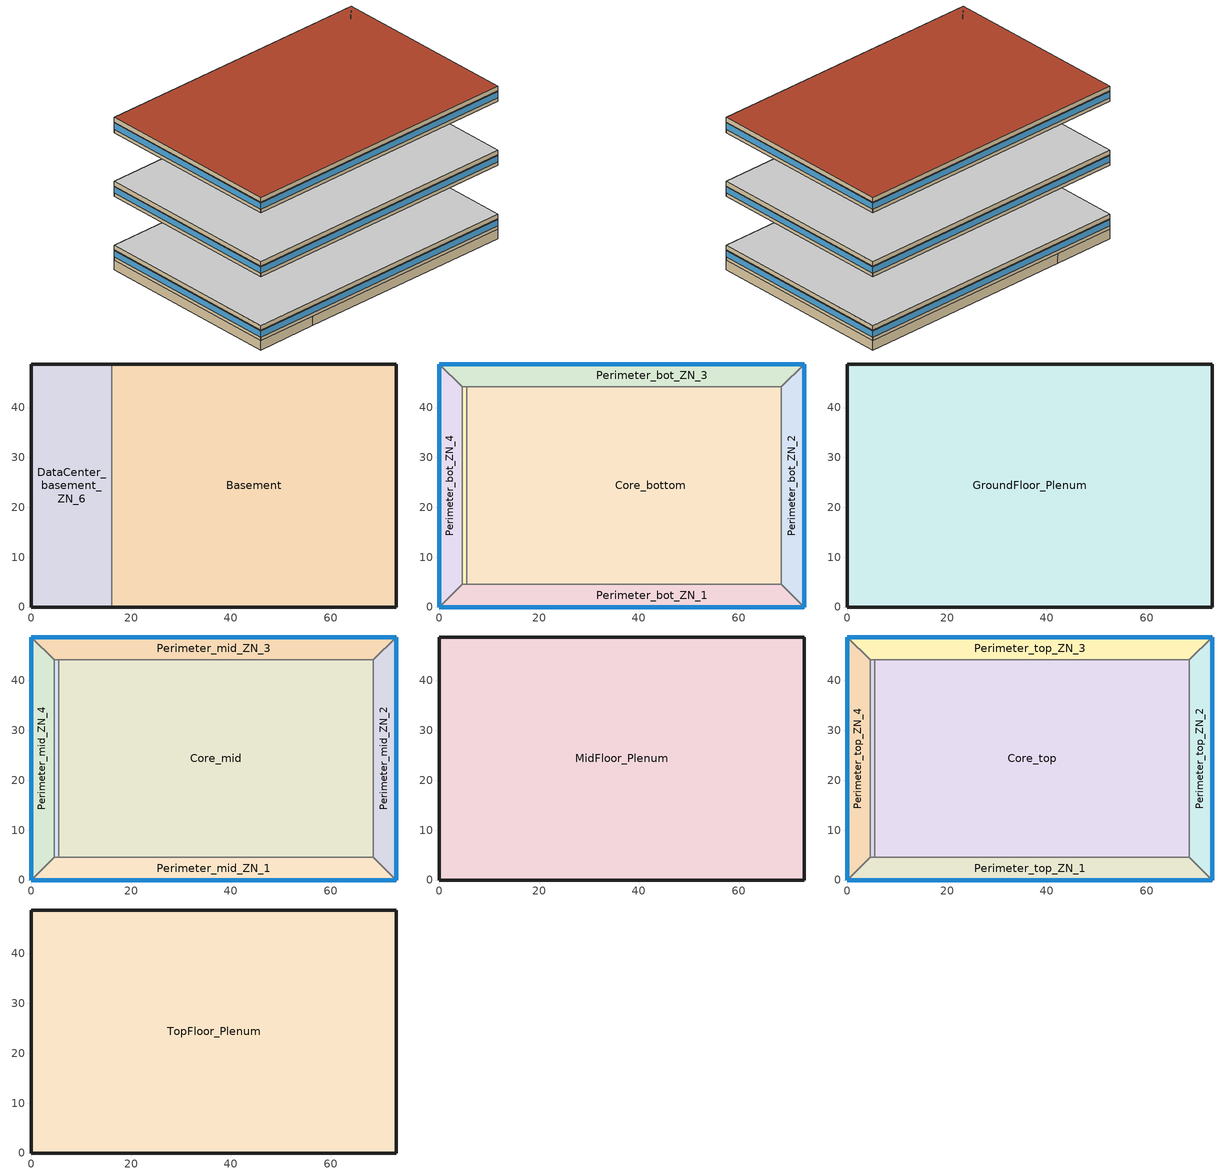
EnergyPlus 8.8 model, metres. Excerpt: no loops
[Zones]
Basement
 floor othersidecoefficients (ext_slab_8in_with_carpet): 73.11,48.74 73.11,0 16.08,0 16.08,48.74 z-2.44
 wall othersidecoefficients (basement_wall): 16.08,0 73.11,0 73.11,48.74 16.08,48.74 z-2.44:0
 wall to DataCenter_basement_ZN_6 (int_wall): 16.08,48.74 16.08,0 z-2.44:0
DataCenter_basement_ZN_6
 floor othersidecoefficients (ext_slab_8in_with_carpet): 16.08,48.74 16.08,0 0,0 0,48.74 z-2.44
 wall othersidecoefficients (basement_wall): 16.08,48.74 0,48.74 0,0 16.08,0 z-2.44:0
Core_bottom
 floor to DataCenter_basement_ZN_6 (int_slab_floor): 16.08,44.16 16.08,4.57 5.49,4.57 5.49,44.16 z0
 floor to Basement (int_slab_floor): 68.53,44.16 68.53,4.57 16.08,4.57 16.08,44.16 z0
 wall to Perimeter_bot_ZN_1 (int_wall): 5.49,4.57 68.53,4.57 z0:2.74
 wall to DataCenter_bot_ZN_6 (int_wall): 5.49,44.16 5.49,4.57 z0:2.74
 wall to Perimeter_bot_ZN_3 (int_wall): 68.53,44.16 5.49,44.16 z0:2.74
 wall to Perimeter_bot_ZN_2 (int_wall): 68.53,4.57 68.53,44.16 z0:2.74
 ceiling to GroundFloor_Plenum (DropCeiling): 5.49,44.16 5.49,4.57 68.53,4.57 68.53,44.16 z2.74
Perimeter_bot_ZN_3
 floor to Basement (int_slab_floor): 73.11,48.74 68.53,44.16 16.08,44.16 16.08,48.74 z0
 floor to DataCenter_basement_ZN_6 (int_slab_floor): 16.08,48.74 16.08,44.16 4.57,44.16 0,48.74 z0
 wall outside (nonres_ext_wall): 73.11,48.74 0,48.74 z0:2.74
 wall to Perimeter_bot_ZN_4 (int_wall): 0,48.74 4.57,44.16 z0:2.74
 wall to Perimeter_bot_ZN_2 (int_wall): 68.53,44.16 73.11,48.74 z0:2.74
 wall to DataCenter_bot_ZN_6 (int_wall): 4.57,44.16 5.49,44.16 z0:2.74
 window (Window_U_0.60_SHGC_0.25): 73.11,48.74 0,48.74 z0.91:2.5
 ceiling to GroundFloor_Plenum (DropCeiling): 0,48.74 4.57,44.16 68.53,44.16 73.11,48.74 z2.74
Perimeter_bot_ZN_2
 floor to Basement (int_slab_floor): 73.11,48.74 73.11,0 68.53,4.57 68.53,44.16 z0
 wall outside (nonres_ext_wall): 73.11,0 73.11,48.74 z0:2.74
 wall to Perimeter_bot_ZN_1 (int_wall): 68.53,4.57 73.11,0 z0:2.74
 window (Window_U_0.60_SHGC_0.25): 73.11,0 73.11,48.74 z0.91:2.5
 ceiling to GroundFloor_Plenum (DropCeiling): 68.53,44.16 68.53,4.57 73.11,0 73.11,48.74 z2.74
Perimeter_bot_ZN_1
 floor to DataCenter_basement_ZN_6 (int_slab_floor): 16.08,4.57 16.08,0 0,0 4.57,4.57 z0
 floor to Basement (int_slab_floor): 68.53,4.57 73.11,0 16.08,0 16.08,4.57 z0
 wall outside (nonres_ext_wall): 0,0 73.11,0 z0:2.74
 wall to DataCenter_bot_ZN_6 (int_wall): 5.49,4.57 4.57,4.57 z0:2.74
 wall to Perimeter_bot_ZN_4 (int_wall): 4.57,4.57 0,0 z0:2.74
 window (Window_U_0.60_SHGC_0.25): 0,0 73.11,0 z0.91:2.5
 ceiling to GroundFloor_Plenum (DropCeiling): 4.57,4.57 0,0 73.11,0 68.53,4.57 z2.74
Perimeter_bot_ZN_4
 floor to DataCenter_basement_ZN_6 (int_slab_floor): 4.57,44.16 4.57,4.57 0,0 0,48.74 z0
 wall outside (nonres_ext_wall): 0,48.74 0,0 z0:2.74
 wall to DataCenter_bot_ZN_6 (int_wall): 4.57,4.57 4.57,44.16 z0:2.74
 window (Window_U_0.60_SHGC_0.25): 0,48.74 0,0 z0.91:2.5
 ceiling to GroundFloor_Plenum (DropCeiling): 0,48.74 0,0 4.57,4.57 4.57,44.16 z2.74
DataCenter_bot_ZN_6
 floor to DataCenter_basement_ZN_6 (int_slab_floor): 5.49,44.16 5.49,4.57 4.57,4.57 4.57,44.16 z0
 ceiling to GroundFloor_Plenum (DropCeiling): 4.57,44.16 4.57,4.57 5.49,4.57 5.49,44.16 z2.74
GroundFloor_Plenum
 wall outside (nonres_ext_wall): 73.11,48.74 0,48.74 0,0 73.11,0 73.11,48.74 z2.74:3.96
 ceiling adiabatic (int_slab_ceiling): 0,48.74 0,0 73.11,0 73.11,48.74 z3.96
Core_mid
 floor adiabatic (int_slab_floor): 68.53,44.16 68.53,4.57 5.49,4.57 5.49,44.16 z16.77
 wall to Perimeter_mid_ZN_1 (int_wall): 5.49,4.57 68.53,4.57 z16.77:19.51
 wall to DataCenter_mid_ZN_6 (int_wall): 5.49,44.16 5.49,4.57 z16.77:19.51
 wall to Perimeter_mid_ZN_3 (int_wall): 68.53,44.16 5.49,44.16 z16.77:19.51
 wall to Perimeter_mid_ZN_2 (int_wall): 68.53,4.57 68.53,44.16 z16.77:19.51
 ceiling to MidFloor_Plenum (DropCeiling): 5.49,44.16 5.49,4.57 68.53,4.57 68.53,44.16 z19.51
Perimeter_mid_ZN_3
 floor adiabatic (int_slab_floor): 73.11,48.74 68.53,44.16 4.57,44.16 0,48.74 z16.77
 wall outside (nonres_ext_wall): 73.11,48.74 0,48.74 z16.77:19.51
 wall to Perimeter_mid_ZN_4 (int_wall): 0,48.74 4.57,44.16 z16.77:19.51
 wall to Perimeter_mid_ZN_2 (int_wall): 68.53,44.16 73.11,48.74 z16.77:19.51
 wall to DataCenter_mid_ZN_6 (int_wall): 4.57,44.16 5.49,44.16 z16.77:19.51
 window (Window_U_0.60_SHGC_0.25): 73.11,48.74 0,48.74 z17.68:19.27
 ceiling to MidFloor_Plenum (DropCeiling): 0,48.74 4.57,44.16 68.53,44.16 73.11,48.74 z19.51
Perimeter_mid_ZN_2
 floor adiabatic (int_slab_floor): 73.11,48.74 73.11,0 68.53,4.57 68.53,44.16 z16.77
 wall outside (nonres_ext_wall): 73.11,0 73.11,48.74 z16.77:19.51
 wall to Perimeter_mid_ZN_1 (int_wall): 68.53,4.57 73.11,0 z16.77:19.51
 window (Window_U_0.60_SHGC_0.25): 73.11,0 73.11,48.74 z17.68:19.27
 ceiling to MidFloor_Plenum (DropCeiling): 68.53,44.16 68.53,4.57 73.11,0 73.11,48.74 z19.51
Perimeter_mid_ZN_1
 floor adiabatic (int_slab_floor): 68.53,4.57 73.11,0 0,0 4.57,4.57 z16.77
 wall outside (nonres_ext_wall): 0,0 73.11,0 z16.77:19.51
 wall to DataCenter_mid_ZN_6 (int_wall): 5.49,4.57 4.57,4.57 z16.77:19.51
 wall to Perimeter_mid_ZN_4 (int_wall): 4.57,4.57 0,0 z16.77:19.51
 window (Window_U_0.60_SHGC_0.25): 0,0 73.11,0 z17.68:19.27
 ceiling to MidFloor_Plenum (DropCeiling): 4.57,4.57 0,0 73.11,0 68.53,4.57 z19.51
Perimeter_mid_ZN_4
 floor adiabatic (int_slab_floor): 4.57,44.16 4.57,4.57 0,0 0,48.74 z16.77
 wall outside (nonres_ext_wall): 0,48.74 0,0 z16.77:19.51
 wall to DataCenter_mid_ZN_6 (int_wall): 4.57,4.57 4.57,44.16 z16.77:19.51
 window (Window_U_0.60_SHGC_0.25): 0,48.74 0,0 z17.68:19.27
 ceiling to MidFloor_Plenum (DropCeiling): 0,48.74 0,0 4.57,4.57 4.57,44.16 z19.51
DataCenter_mid_ZN_6
 floor adiabatic (int_slab_floor): 5.49,44.16 5.49,4.57 4.57,4.57 4.57,44.16 z16.77
 ceiling to MidFloor_Plenum (DropCeiling): 4.57,44.16 4.57,4.57 5.49,4.57 5.49,44.16 z19.51
MidFloor_Plenum
 wall outside (nonres_ext_wall): 73.11,48.74 0,48.74 0,0 73.11,0 73.11,48.74 z19.51:20.73
 ceiling adiabatic (int_slab_ceiling): 0,48.74 0,0 73.11,0 73.11,48.74 z20.73
Core_top
 floor adiabatic (int_slab_floor): 68.53,44.16 68.53,4.57 5.49,4.57 5.49,44.16 z33.54
 wall to Perimeter_bot_ZN_1 (int_wall): 5.49,4.57 68.53,4.57 z33.54:36.28
 wall to Perimeter_top_ZN_4 (int_wall): 5.49,44.16 5.49,4.57 z33.54:36.28
 wall to Perimeter_top_ZN_3 (int_wall): 68.53,44.16 5.49,44.16 z33.54:36.28
 wall to Perimeter_top_ZN_2 (int_wall): 68.53,4.57 68.53,44.16 z33.54:36.28
 ceiling to TopFloor_Plenum (DropCeiling): 5.49,44.16 5.49,4.57 68.53,4.57 68.53,44.16 z36.28
Perimeter_top_ZN_3
 floor adiabatic (int_slab_floor): 73.11,48.74 68.53,44.16 4.57,44.16 0,48.74 z33.54
 wall outside (nonres_ext_wall): 73.11,48.74 0,48.74 z33.54:36.28
 wall to Perimeter_top_ZN_4 (int_wall): 0,48.74 4.57,44.16 z33.54:36.28
 wall to Perimeter_top_ZN_2 (int_wall): 68.53,44.16 73.11,48.74 z33.54:36.28
 wall to DataCenter_top_ZN_6 (int_wall): 4.57,44.16 5.49,44.16 z33.54:36.28
 window (Window_U_0.60_SHGC_0.25): 73.11,48.74 0,48.74 z34.45:36.04
 ceiling to TopFloor_Plenum (DropCeiling): 0,48.74 4.57,44.16 68.53,44.16 73.11,48.74 z36.28
Perimeter_top_ZN_2
 floor adiabatic (int_slab_floor): 73.11,48.74 73.11,0 68.53,4.57 68.53,44.16 z33.54
 wall outside (nonres_ext_wall): 73.11,0 73.11,48.74 z33.54:36.28
 wall to Perimeter_top_ZN_1 (int_wall): 68.53,4.57 73.11,0 z33.54:36.28
 window (Window_U_0.60_SHGC_0.25): 73.11,0 73.11,48.74 z34.45:36.04
 ceiling to TopFloor_Plenum (DropCeiling): 68.53,44.16 68.53,4.57 73.11,0 73.11,48.74 z36.28
Perimeter_top_ZN_1
 floor adiabatic (int_slab_floor): 68.53,4.57 73.11,0 0,0 4.57,4.57 z33.54
 wall outside (nonres_ext_wall): 0,0 73.11,0 z33.54:36.28
 wall to DataCenter_top_ZN_6 (int_wall): 5.49,4.57 4.57,4.57 z33.54:36.28
 wall to Perimeter_top_ZN_4 (int_wall): 4.57,4.57 0,0 z33.54:36.28
 window (Window_U_0.60_SHGC_0.25): 0,0 73.11,0 z34.45:36.04
 ceiling to TopFloor_Plenum (DropCeiling): 4.57,4.57 0,0 73.11,0 68.53,4.57 z36.28
Perimeter_top_ZN_4
 floor adiabatic (int_slab_floor): 4.57,44.16 4.57,4.57 0,0 0,48.74 z33.54
 wall outside (nonres_ext_wall): 0,48.74 0,0 z33.54:36.28
 wall to DataCenter_top_ZN_6 (int_wall): 4.57,4.57 4.57,44.16 z33.54:36.28
 window (Window_U_0.60_SHGC_0.25): 0,48.74 0,0 z34.45:36.04
 ceiling to TopFloor_Plenum (DropCeiling): 0,48.74 0,0 4.57,4.57 4.57,44.16 z36.28
DataCenter_top_ZN_6
 floor adiabatic (int_slab_floor): 5.49,44.16 5.49,4.57 4.57,4.57 4.57,44.16 z33.54
 ceiling to TopFloor_Plenum (DropCeiling): 4.57,44.16 4.57,4.57 5.49,4.57 5.49,44.16 z36.28
TopFloor_Plenum
 wall outside (nonres_ext_wall): 0,0 73.11,0 73.11,48.74 0,48.74 0,0 z36.28:37.5
 roof outside (nonres_roof): 0,48.74 0,0 73.11,0 73.11,48.74 z37.5
[Building]
Large Office: North Axis {deg}=0; Terrain=City; Loads Convergence Tolerance Value=0.04; Temperature Convergence Tolerance Value {deltaC}=0.2; Solar Distribution=FullInteriorAndExterior; Maximum Number of Warmup Days=25; Minimum Number of Warmup Days=6
[Site:Location]
Miami Intl Ap_FL_USA Design_Conditions: Latitude {deg}=25.82; Longitude {deg}=-80.3; Time Zone {hr}=-5; Elevation {m}=11
[SizingPeriod:DesignDay] Day of Month=21; Dry-Bulb Temperature Range Modifier Type=DefaultMultipliers; Humidity Condition Type=Wetbulb; Barometric Pressure {Pa}=101193; Rain Indicator=No; Snow Indicator=No; Daylight Saving Time Indicator=No
Name | Month | Day Type | Maximum Dry-Bulb Temperature {C} | Daily Dry-Bulb Temperature Range {deltaC} | Wetbulb or DewPoint at Maximum Dry-Bulb {C} | Wind Speed {m/s} | Wind Direction {deg} | Solar Model Indicator | Sky Clearness | ASHRAE Clear Sky Optical Depth for Beam Irradiance (taub) | ASHRAE Clear Sky Optical Depth for Diffuse Irradiance (taud)
Miami Intl Ap Ann Htg 99.6% Condns DB | 1 | WinterDesignDay | 8.7 | 0 | 8.7 | 3.8 | 340 | ASHRAEClearSky | 0
Miami Intl Ap Ann Clg .4% Condns DB=>MWB | 7 | SummerDesignDay | 33.2 | 6.7 | 25.3 | 4.5 | 140 | ASHRAETau |  | 0.528 | 1.905
[Site:WaterMainsTemperature]
Calculation Method=Correlation; Annual Average Outdoor Air Temperature {C}=24.31; Maximum Difference In Monthly Average Outdoor Air Temperatures {deltaC}=7.97
[Material]
Name | Roughness | Thickness {m} | Conductivity {W/m-K} | Density {kg/m3} | Specific Heat {J/kg-K} | Thermal Absorptance | Solar Absorptance | Visible Absorptance
Std Wood 6inch | MediumSmooth | 0.15 | 0.12 | 540 | 1210 | 0.9 | 0.7 | 0.7
AC02 Acoustic Ceiling | MediumSmooth | 0.0127 | 0.057 | 288 | 1339 | 0.9 | 0.7 | 0.2
F08 Metal surface | Smooth | 0.0008 | 45.28 | 7824 | 500
F13 Built-up roofing | Rough | 0.0095 | 0.16 | 1120 | 1460 | 0.75 | 0.45
G01 13mm gypsum board | Smooth | 0.0127 | 0.16 | 800 | 1090 | 0.9 | 0.7 | 0.5
200mm Normalweight concrete wall; 200mm Normalweight concrete floor | MediumRough | 0.2032 | 2.31 | 2322 | 832
100mm Normalweight concrete floor | MediumRough | 0.1016 | 2.31 | 2322 | 832
M10 200mm concrete block basement wall | MediumRough | 0.2032 | 1.326 | 1842 | 912
[Material:NoMass] Thermal Absorptance=0.9; Solar Absorptance=0.7
Name | Roughness | Thermal Resistance {m2-K/W} | Visible Absorptance
CP02 CARPET PAD | VeryRough | 0.21648 | 0.8
Nonres_Roof_Insulation | MediumSmooth | 3.4722 | 0.7
Nonres_Exterior_Wall_Insulation | MediumSmooth | 0.0299387 | 0.7
[Construction]
InteriorFurnishings: Std Wood 6inch
DropCeiling: AC02 Acoustic Ceiling
int_wall: G01 13mm gypsum board, G01 13mm gypsum board
ext_slab_8in_with_carpet: 200mm Normalweight concrete floor, CP02 CARPET PAD
int_slab_floor: 100mm Normalweight concrete floor, CP02 CARPET PAD
int_slab_ceiling: CP02 CARPET PAD, 100mm Normalweight concrete floor
basement_wall: M10 200mm concrete block basement wall
nonres_roof: F13 Built-up roofing, Nonres_Roof_Insulation, F08 Metal surface
nonres_ext_wall: 200mm Normalweight concrete wall, Nonres_Exterior_Wall_Insulation, G01 13mm gypsum board
Window_U_0.60_SHGC_0.25: Glass_2175_LayerAvg, Gap_1_W_0_0025, Glass_2022F_LayerAvg
[WindowMaterial:Glazing] Optical Data Type=SpectralAverage; Infrared Transmittance at Normal Incidence=0; Back Side Infrared Hemispherical Emissivity=0.84; Conductivity {W/m-K}=1
Name | Thickness {m} | Solar Transmittance at Normal Incidence | Front Side Solar Reflectance at Normal Incidence | Back Side Solar Reflectance at Normal Incidence | Visible Transmittance at Normal Incidence | Front Side Visible Reflectance at Normal Incidence | Back Side Visible Reflectance at Normal Incidence | Front Side Infrared Hemispherical Emissivity
Glass_2175_LayerAvg | 0.0086 | 0.167758 | 0.217606 | 0.437978 | 0.416044 | 0.078729 | 0.10654 | 0.84
Glass_2022F_LayerAvg | 0.0039 | 0.355897 | 0.394095 | 0.265645 | 0.677694 | 0.042734 | 0.05547 | 0.046
[WindowMaterial:Gas]
Gap_1_W_0_0025: Gas Type=Air; Thickness {m}=0.0025
[SurfaceProperty:OtherSideCoefficients] Combined Convective/Radiative Film Coefficient {W/m2-K}=0; Constant Temperature {C}=1; Constant Temperature Coefficient=1; External Dry-Bulb Temperature Coefficient=0; Ground Temperature Coefficient=0; Wind Speed Coefficient=0; Zone Air Temperature Coefficient=0; Sinusoidal Variation of Constant Temperature Coefficient=No; Period of Sinusoidal Variation {hr}=24
Name | Constant Temperature Schedule
surfPropOthSdCoefBasementAvgWall | scheduleOSCBasementWallSurfaceTemp
surfPropOthSdCoefBasementAvgFloor | scheduleOSCBasementFloorTemp
surfPropOthSdCoefBasementUpperWall | scheduleOSCBasementUpperWallTemp
surfPropOthSdCoefBasementLowerWall | scheduleOSCBasementLowerWallTemp
[Zone]
Name | Type | Multiplier | Ceiling Height {m} | Volume {m3} | Floor Area {m2} | Part of Total Floor Area
Basement; Core_bottom; Core_top; Perimeter_bot_ZN_3; Perimeter_bot_ZN_2; Perimeter_bot_ZN_1; Perimeter_bot_ZN_4; Perimeter_top_ZN_3; Perimeter_top_ZN_2; Perimeter_top_ZN_1; Perimeter_top_ZN_4 | 1 | 1 | autocalculate | autocalculate | autocalculate | YES
Core_mid; Perimeter_mid_ZN_3; Perimeter_mid_ZN_2; Perimeter_mid_ZN_1; Perimeter_mid_ZN_4 | 1 | 10 | autocalculate | autocalculate | autocalculate | YES
GroundFloor_Plenum; TopFloor_Plenum |  | 1 | autocalculate | autocalculate | autocalculate | No
MidFloor_Plenum |  | 10 | autocalculate | autocalculate | autocalculate | No
DataCenter_bot_ZN_6; DataCenter_top_ZN_6; DataCenter_basement_ZN_6 |  | 1
DataCenter_mid_ZN_6 |  | 10
[InternalMass] Construction=InteriorFurnishings
Name | Zone | Surface Area {m2}
Basement_InternalMass_1 | Basement | 7126.21
Core_bottom_InternalMass_1 | Core_bottom | 5064.65
Core_mid_InternalMass_1 | Core_mid | 5064.65
Core_top_InternalMass_1 | Core_top | 5064.65
Perimeter_bot_ZN_3_InternalMass_1 | Perimeter_bot_ZN_3 | 626.8258
Perimeter_bot_ZN_2_InternalMass_1 | Perimeter_bot_ZN_2 | 403.9504
Perimeter_bot_ZN_1_InternalMass_1 | Perimeter_bot_ZN_1 | 626.8354
Perimeter_bot_ZN_4_InternalMass_1 | Perimeter_bot_ZN_4 | 403.9478
Perimeter_mid_ZN_3_InternalMass_1 | Perimeter_mid_ZN_3 | 626.8258
Perimeter_mid_ZN_2_InternalMass_1 | Perimeter_mid_ZN_2 | 403.9504
Perimeter_mid_ZN_1_InternalMass_1 | Perimeter_mid_ZN_1 | 626.8354
Perimeter_mid_ZN_4_InternalMass_1 | Perimeter_mid_ZN_4 | 403.9478
Perimeter_top_ZN_3_InternalMass_1 | Perimeter_top_ZN_3 | 626.8258
Perimeter_top_ZN_2_InternalMass_1 | Perimeter_top_ZN_2 | 403.9504
Perimeter_top_ZN_1_InternalMass_1 | Perimeter_top_ZN_1 | 626.8354
Perimeter_top_ZN_4_InternalMass_1 | Perimeter_top_ZN_4 | 403.9478
[People] Number of People Schedule=BLDG_OCC_SCH; Number of People Calculation Method=Area/Person; Zone Floor Area per Person {m2/person}=18.5788; Fraction Radiant=0.3; Sensible Heat Fraction=AUTOCALCULATE; Activity Level Schedule=ACTIVITY_SCH; Enable ASHRAE 55 Comfort Warnings=No; Mean Radiant Temperature Calculation Type=ZoneAveraged; Work Efficiency Schedule=WORK_EFF_SCH; Clothing Insulation Calculation Method=ClothingInsulationSchedule; Clothing Insulation Schedule=CLOTHING_SCH; Air Velocity Schedule=AIR_VELO_SCH; Thermal Comfort Model 1 Type=FANGER
Name | Zone or ZoneList
Basement | Basement
Core_bottom | Core_bottom
Core_mid | Core_mid
Core_top | Core_top
Perimeter_bot_ZN_3 | Perimeter_bot_ZN_3
Perimeter_bot_ZN_2 | Perimeter_bot_ZN_2
Perimeter_bot_ZN_1 | Perimeter_bot_ZN_1
Perimeter_bot_ZN_4 | Perimeter_bot_ZN_4
Perimeter_mid_ZN_3 | Perimeter_mid_ZN_3
Perimeter_mid_ZN_2 | Perimeter_mid_ZN_2
Perimeter_mid_ZN_1 | Perimeter_mid_ZN_1
Perimeter_mid_ZN_4 | Perimeter_mid_ZN_4
Perimeter_top_ZN_3 | Perimeter_top_ZN_3
Perimeter_top_ZN_2 | Perimeter_top_ZN_2
Perimeter_top_ZN_1 | Perimeter_top_ZN_1
Perimeter_top_ZN_4 | Perimeter_top_ZN_4
[Lights] Schedule=BLDG_LIGHT_SCH; Design Level Calculation Method=Watts/Area; Watts per Zone Floor Area {W/m2}=8.82641; Return Air Fraction=0; Fraction Radiant=0.7; Fraction Visible=0.2; Fraction Replaceable=1; Return Air Fraction Calculated from Plenum Temperature=No
Name | Zone or ZoneList
Basement_Lights | Basement
Core_bottom_Lights | Core_bottom
Core_mid_Lights | Core_mid
Core_top_Lights | Core_top
Perimeter_bot_ZN_3_Lights | Perimeter_bot_ZN_3
Perimeter_bot_ZN_2_Lights | Perimeter_bot_ZN_2
Perimeter_bot_ZN_1_Lights | Perimeter_bot_ZN_1
Perimeter_bot_ZN_4_Lights | Perimeter_bot_ZN_4
Perimeter_mid_ZN_3_Lights | Perimeter_mid_ZN_3
Perimeter_mid_ZN_2_Lights | Perimeter_mid_ZN_2
Perimeter_mid_ZN_1_Lights | Perimeter_mid_ZN_1
Perimeter_mid_ZN_4_Lights | Perimeter_mid_ZN_4
Perimeter_top_ZN_3_Lights | Perimeter_top_ZN_3
Perimeter_top_ZN_2_Lights | Perimeter_top_ZN_2
Perimeter_top_ZN_1_Lights | Perimeter_top_ZN_1
Perimeter_top_ZN_4_Lights | Perimeter_top_ZN_4
DataCenter_Basement_Lights | DataCenter_basement_ZN_6
DataCenter_bot_Lights | DataCenter_bot_ZN_6
DataCenter_mid_Lights | DataCenter_mid_ZN_6
DataCenter_top_Lights | DataCenter_top_ZN_6
[ElectricEquipment] Fraction Latent=0; Fraction Radiant=0.5; Fraction Lost=0
Name | Zone or ZoneList | Schedule | Design Level Calculation Method | Design Level {W} | Watts per Zone Floor Area {W/m2}
Basement_MiscPlug_Equip | Basement | Always_on | EquipmentLevel | 13457.5
Core_bottom_MiscPlug_Equip | Core_bottom | BLDG_EQUIP_SCH | EquipmentLevel | 20142.9
Core_mid_MiscPlug_Equip | Core_mid | BLDG_EQUIP_SCH | EquipmentLevel | 20142.8
Core_top_MiscPlug_Equip | Core_top | BLDG_EQUIP_SCH | EquipmentLevel | 20142.8
Perimeter_bot_ZN_3_MiscPlug_Equip | Perimeter_bot_ZN_3 | BLDG_EQUIP_SCH | EquipmentLevel | 2529.24
Perimeter_bot_ZN_2_MiscPlug_Equip | Perimeter_bot_ZN_2 | BLDG_EQUIP_SCH | EquipmentLevel | 1629.94
Perimeter_bot_ZN_1_MiscPlug_Equip | Perimeter_bot_ZN_1 | BLDG_EQUIP_SCH | EquipmentLevel | 2529.28
Perimeter_bot_ZN_4_MiscPlug_Equip | Perimeter_bot_ZN_4 | BLDG_EQUIP_SCH | EquipmentLevel | 1629.93
Perimeter_mid_ZN_3_MiscPlug_Equip | Perimeter_mid_ZN_3 | BLDG_EQUIP_SCH | EquipmentLevel | 2529.24
Perimeter_mid_ZN_2_MiscPlug_Equip | Perimeter_mid_ZN_2 | BLDG_EQUIP_SCH | EquipmentLevel | 1629.94
Perimeter_mid_ZN_1_MiscPlug_Equip | Perimeter_mid_ZN_1 | BLDG_EQUIP_SCH | EquipmentLevel | 2529.28
Perimeter_mid_ZN_4_MiscPlug_Equip | Perimeter_mid_ZN_4 | BLDG_EQUIP_SCH | EquipmentLevel | 1629.93
Perimeter_top_ZN_3_MiscPlug_Equip | Perimeter_top_ZN_3 | BLDG_EQUIP_SCH | EquipmentLevel | 2529.24
Perimeter_top_ZN_2_MiscPlug_Equip | Perimeter_top_ZN_2 | BLDG_EQUIP_SCH | EquipmentLevel | 1629.94
Perimeter_top_ZN_1_MiscPlug_Equip | Perimeter_top_ZN_1 | BLDG_EQUIP_SCH | EquipmentLevel | 2529.28
Perimeter_top_ZN_4_MiscPlug_Equip | Perimeter_top_ZN_4 | BLDG_EQUIP_SCH | EquipmentLevel | 1629.93
DataCenter_Basement_MiscPlug_Equip | DataCenter_basement_ZN_6 | ALWAYS_ON | Watts/Area | 0 | 484.423
DataCenter_bot_MiscPlug_Equip | DataCenter_bot_ZN_6 | ALWAYS_ON | Watts/Area | 0 | 215.299
DataCenter_mid_MiscPlug_Equip | DataCenter_mid_ZN_6 | ALWAYS_ON | Watts/Area | 0 | 215.299
DataCenter_top_MiscPlug_Equip | DataCenter_top_ZN_6 | ALWAYS_ON | Watts/Area | 0 | 215.299
[Exterior:FuelEquipment] Fuel Use Type=Electricity
Name | Schedule | Design Level {W}
Elevators | BLDG_ELEVATORS | 244444
Elevators_Lights_Fan | ELEV_LIGHT_FAN_SCH_ADD_DF | 752
[Exterior:Lights] Control Option=AstronomicalClock
Name | Schedule | Design Level {W}
Exterior_Lights_a | Exterior_lighting_schedule_a | 12979.2
Exterior_Lights_b | Exterior_lighting_schedule_b | 43305.1
[Daylighting:Controls] Daylighting Method=SplitFlux; Lighting Control Type=Stepped; Minimum Input Power Fraction for Continuous or ContinuousOff Dimming Control=0.3; Minimum Light Output Fraction for Continuous or ContinuousOff Dimming Control=0.2; Number of Stepped Control Steps=3; Probability Lighting will be Reset When Needed in Manual Stepped Control=1; Maximum Allowable Discomfort Glare Index=22; Fraction of Zone Controlled by Reference Point 1=0.3857; Illuminance Setpoint at Reference Point 1 {lux}=375; Fraction of Zone Controlled by Reference Point 2=0.1385; Illuminance Setpoint at Reference Point 2 {lux}=375
Name | Zone | Glare Calculation Daylighting Reference Point | Glare Calculation Azimuth Angle of View Direction Clockwise from Zone y-Axis {deg} | Daylighting Reference Point 1 | Daylighting Reference Point 2
Perimeter_bot_ZN_1_DaylCtrl | Perimeter_bot_ZN_1 | Perimeter_bot_ZN_1_DaylRefPt1 | 180 | Perimeter_bot_ZN_1_DaylRefPt1 | Perimeter_bot_ZN_1_DaylRefPt2
Perimeter_bot_ZN_2_DaylCtrl | Perimeter_bot_ZN_2 | Perimeter_bot_ZN_2_DaylRefPt1 | 90 | Perimeter_bot_ZN_2_DaylRefPt1 | Perimeter_bot_ZN_2_DaylRefPt2
Perimeter_bot_ZN_3_DaylCtrl | Perimeter_bot_ZN_3 | Perimeter_bot_ZN_3_DaylRefPt1 | 0 | Perimeter_bot_ZN_3_DaylRefPt1 | Perimeter_bot_ZN_3_DaylRefPt2
Perimeter_bot_ZN_4_DaylCtrl | Perimeter_bot_ZN_4 | Perimeter_bot_ZN_4_DaylRefPt1 | 270 | Perimeter_bot_ZN_4_DaylRefPt1 | Perimeter_bot_ZN_4_DaylRefPt2
Perimeter_mid_ZN_1_DaylCtrl | Perimeter_mid_ZN_1 | Perimeter_mid_ZN_1_DaylRefPt1 | 180 | Perimeter_mid_ZN_1_DaylRefPt1 | Perimeter_mid_ZN_1_DaylRefPt2
Perimeter_mid_ZN_2_DaylCtrl | Perimeter_mid_ZN_2 | Perimeter_mid_ZN_2_DaylRefPt1 | 90 | Perimeter_mid_ZN_2_DaylRefPt1 | Perimeter_mid_ZN_2_DaylRefPt2
Perimeter_mid_ZN_3_DaylCtrl | Perimeter_mid_ZN_3 | Perimeter_mid_ZN_3_DaylRefPt1 | 0 | Perimeter_mid_ZN_3_DaylRefPt1 | Perimeter_mid_ZN_3_DaylRefPt2
Perimeter_mid_ZN_4_DaylCtrl | Perimeter_mid_ZN_4 | Perimeter_mid_ZN_4_DaylRefPt1 | 270 | Perimeter_mid_ZN_4_DaylRefPt1 | Perimeter_mid_ZN_4_DaylRefPt2
Perimeter_top_ZN_1_DaylCtrl | Perimeter_top_ZN_1 | Perimeter_top_ZN_1_DaylRefPt1 | 180 | Perimeter_top_ZN_1_DaylRefPt1 | Perimeter_top_ZN_1_DaylRefPt2
Perimeter_top_ZN_2_DaylCtrl | Perimeter_top_ZN_2 | Perimeter_top_ZN_2_DaylRefPt1 | 90 | Perimeter_top_ZN_2_DaylRefPt1 | Perimeter_top_ZN_2_DaylRefPt2
Perimeter_top_ZN_3_DaylCtrl | Perimeter_top_ZN_3 | Perimeter_top_ZN_3_DaylRefPt1 | 0 | Perimeter_top_ZN_3_DaylRefPt1 | Perimeter_top_ZN_3_DaylRefPt2
Perimeter_top_ZN_4_DaylCtrl | Perimeter_top_ZN_4 | Perimeter_top_ZN_4_DaylRefPt1 | 270 | Perimeter_top_ZN_4_DaylRefPt1 | Perimeter_top_ZN_4_DaylRefPt2
[ZoneInfiltration:DesignFlowRate] Schedule=INFIL_SCH_PNNL; Design Flow Rate Calculation Method=Flow/ExteriorArea; Constant Term Coefficient=0; Temperature Term Coefficient=0; Velocity Term Coefficient=0.224; Velocity Squared Term Coefficient=0
Name | Zone or ZoneList | Flow per Exterior Surface Area {m3/s-m2}
Perimeter_bot_ZN_3_Infiltration | Perimeter_bot_ZN_3 | 0.00056896
Perimeter_bot_ZN_2_Infiltration | Perimeter_bot_ZN_2 | 0.00056896
Perimeter_bot_ZN_1_Infiltration | Perimeter_bot_ZN_1 | 0.00056896
Perimeter_bot_ZN_4_Infiltration | Perimeter_bot_ZN_4 | 0.00056896
Perimeter_mid_ZN_3_Infiltration | Perimeter_mid_ZN_3 | 0.00056896
Perimeter_mid_ZN_2_Infiltration | Perimeter_mid_ZN_2 | 0.00056896
Perimeter_mid_ZN_1_Infiltration | Perimeter_mid_ZN_1 | 0.00056896
Perimeter_mid_ZN_4_Infiltration | Perimeter_mid_ZN_4 | 0.00056896
Perimeter_top_ZN_3_Infiltration | Perimeter_top_ZN_3 | 0.00056896
Perimeter_top_ZN_2_Infiltration | Perimeter_top_ZN_2 | 0.00056896
Perimeter_top_ZN_1_Infiltration | Perimeter_top_ZN_1 | 0.00056896
Perimeter_top_ZN_4_Infiltration | Perimeter_top_ZN_4 | 0.00056896
GroundFloor_Plenum_Infiltration | GroundFloor_Plenum | 0.00056896
MidFloor_Plenum_Infiltration | MidFloor_Plenum | 0.00056896
TopFloor_Plenum_Infiltration | TopFloor_Plenum | 4.37644e-05
[AvailabilityManager:Scheduled] Schedule=Always_On
AirLoop DataCenter Basement Availability; AirLoop DataCenter bot Availability; AirLoop DataCenter mid Availability; AirLoop DataCenter top Availability
[AvailabilityManager:NightCycle] Applicability Schedule=Always_On; Fan Schedule=HVACOperationSchd; Control Type=CycleOnAny; Thermostat Tolerance {deltaC}=1; Cycling Run Time Control Type=FixedRunTime; Cycling Run Time {s}=1800
CAV_bas Availability Manager; VAV_bot WITH REHEAT Availability Manager; VAV_mid WITH REHEAT Availability Manager; VAV_top WITH REHEAT Availability Manager
[SetpointManager:Scheduled] Control Variable=Temperature; Schedule=Cool-Supply-Air-Temp-Sch
Name | Setpoint Node or NodeList
VAV_bot WITH REHEAT_CoolC SAT setpoint | VAV_bot WITH REHEAT Supply Equipment Outlet Node
VAV_mid WITH REHEAT_CoolC SAT setpoint | VAV_mid WITH REHEAT Supply Equipment Outlet Node
VAV_top WITH REHEAT_CoolC SAT setpoint | VAV_top WITH REHEAT Supply Equipment Outlet Node
[AirLoopHVAC:ReturnPlenum]
Name | Zone
GroundFloor_Return_Plenum | GroundFloor_Plenum
MidFloor_Return_Plenum | MidFloor_Plenum
TopFloor_Return_Plenum | TopFloor_Plenum
[EnergyManagementSystem:Sensor]
Name | Output:Variable or Output:Meter | Output:Variable or Output:Meter Index Key
T_OA | Site Outdoor Air Drybulb Temperature
Facility_Int_LTG | InteriorLights:Electricity
SensedCurveInput | Performance Curve Input Variable 1 Value | Tower_Fan_Curve
SensedCurveValue | Performance Curve Output Value | Tower_Fan_Curve
OAT | Site Outdoor Air Drybulb Temperature | Environment
[EnergyManagementSystem:Actuator]
Name | Actuated Component Unique | Actuated Component Type | Actuated Component Control Type
DataCenter_ExtraWaterHeatC_SP | AirLoop DataCenter Basement Supply Air Outlet | System Node Setpoint | Temperature Setpoint
DataCenter_ExtraElecHeatC_Status | DataCenter_ExtraElecHeatC_Sch | Schedule:Compact | Schedule Value
DataCenter_ExtraWaterHeatC_Status | DataCenter_ExtraWaterHeatC_Sch | Schedule:Compact | Schedule Value
TowerCurveOutput | Tower_Fan_Curve | Curve | Curve Result
BoilerCurve | HEATSYS1 BOILER EFFICIENCY CURVE | Curve | Curve Result
CLGSETP_SCH_Actuator | CLGSETP_SCH_Yes_Optimum | Schedule:Compact | Schedule Value
HTGSETP_SCH_Actuator | HTGSETP_SCH_Yes_Optimum | Schedule:Compact | Schedule Value
[EnergyManagementSystem:ProgramCallingManager]
DataCenter_Main_Manager: InsideHVACSystemIterationLoop; DataCenter_Main
Transformer_Load_Prog_Manager: AfterPredictorAfterHVACManagers; Transformer_Load_Prog
ChangeTowerFlow_Manager: InsideHVACSystemIterationLoop; ChangTowerFlow
BoilerParManager: BeginNewEnvironment; SetBoilerPar
BoilerCurveManager: InsideHVACSystemIterationLoop; SetBoilerCurve
OA_BASED_OPTIMUM_START_EMS_Program Manager: AfterPredictorAfterHVACManagers; OA_BASED_OPTIMUM_START_EMS_Program
PlantPump_EMS_Program Manager: InsideHVACSystemIterationLoop; PlantPump_EMS_Program
[EnergyManagementSystem:Program]
DataCenter_Main: IF DataCenter_Humidifier_Status > 0; SET DataCenter_ExtraElecHeatC_Status = 1; SET DataCenter_ExtraElecHeatC_SP = DataCenter_AfterHumidifier_Temp + 0.36; ELSE; SET DataCenter_ExtraElecHeatC_Status = 0; SET DataCenter_ExtraElecHeatC_SP = NULL; ENDIF; IF T_OA < 10 && DataCenter_HeatC_Status >0; SET HeatGain = 0 * (DataCenter_FanDesignMass/1.2) *2118; SET FlowRate = (DataCenter_FanMassFlow/1.2)*2118; SET DataCenter_PreheatDeltaT = HeatGain/(1.08*FlowRate); SET DataCenter_ExtraWaterHeatC_Status = 1; SET DataCenter_ExtraWaterHeatC_SP = DataCenter_AfterElecHeatC_Temp + DataCenter_PreheatDeltaT; ELSE; SET DataCenter_ExtraWaterHeatC_Status = 0; SET DataCenter_ExtraWaterHeatC_SP = NULL; ENDIF
Transformer_Load_Prog: SET Wired_LTG = Facility_Int_LTG*0.0281
ChangTowerFlow: IF Chiller1_Status > 0 && Chiller2_Status == 0 && SensedCurveInput > 0.2; IF (0.5 * SensedCurveInput) > 0.2; SET AirInput = 0.5 * SensedCurveInput; ELSE; SET AirInput = 0.2; ENDIF; SET TowerCurveOutput =  2* (AirInput^3); ELSE; SET TowerCurveOutput = SensedCurveValue; ENDIF
SetBoilerPar: SET CapRated =  860703.215; SET EtRated =  0.8125; SET CapRated = (CapRated *3.412)/1000; SET SkinLossRate = 0.02; SET BoilerType = 1; IF BoilerType  == 1; IF CapRated >10000; SET PLRx = 0.2; ELSEIF CapRated >5000; SET PLRx = 0.25; ELSEIF CapRated >1000; SET PLRx = 0.33; ELSE; SET BoilerType = 2; SET PLRx = 0.2; ENDIF; ELSE; SET PLRx = 0.2; ENDIF; IF BoilerType == 1; SET CurveX = 0.975 + 0.305 * PLRx - 0.527 * (PLRx^2) + 0.249 * (PLRx^3); ELSE; SET CurveX = 0.907 + 0.320 * PLRx - 0.420 * (PLRx^2) + 0.193 * (PLRx^3); ENDIF; SET LoadX = CapRated * PLRx; SET Etx = CurveX * EtRated; SET InputEx = LoadX/Etx; SET SkinEx = CapRated * SkinLossRate; SET Ecx = (LoadX + SkinEx)/InputEx
SetBoilerCurve: IF BoilerPLR >= PLRx; IF BoilerType == 1; SET BoilerCurve = 0.975 + 0.305*BoilerPLR - 0.527*(BoilerPLR^2) + 0.249*(BoilerPLR^3); ELSE; SET BoilerCurve = 0.907 + 0.320*BoilerPLR - 0.420*(BoilerPLR^2) + 0.193*(BoilerPLR^3); ENDIF; ELSE; IF BoilerPLR == 0; SET BoilerCurve = NULL; ELSE; IF BoilerPLR <0.05; SET BoilerCurve = (0.05/(0.05 + SkinLossRate)) * (Ecx/EtRated); ELSE; SET BoilerCurve = (BoilerPLR/(BoilerPLR + SkinLossRate)) * (Ecx/EtRated); ENDIF; ENDIF; ENDIF
OA_BASED_OPTIMUM_START_EMS_Program: IF DaylightSavings==0 && DayOfWeek>1 && Hour==4 && OAT<23.9 && OAT>1.7; SET CLGSETP_SCH_Actuator = 26.7; SET HTGSETP_SCH_Actuator = 15.6; ELSEIF DaylightSavings==1 && DayOfWeek>1 && Hour==3 && OAT<23.9 && OAT>1.7; SET CLGSETP_SCH_Actuator = 26.7; SET HTGSETP_SCH_Actuator = 15.6; ELSE; SET CLGSETP_SCH_Actuator = NULL; SET HTGSETP_SCH_Actuator = NULL; ENDIF
PlantPump_EMS_Program: IF ChillerPlantDemandLoad < 1481477.105; SET Chiller2PumpStatus = 0; SET Chiller2Status = 0; SET Chiller2PumpFlow = 0; ELSE; SET Chiller2PumpStatus = 1; SET Chiller2Status = 1; SET Chiller2PumpFlow = Chiller2PumpDesignFlow; ENDIF
[EnergyManagementSystem:GlobalVariable]
DataCenter_PreheatDeltaT
Wired_LTG
BoilerType; CapRated; EtRated; PLRx; Ecx; SkinLossRate
[EnergyManagementSystem:OutputVariable]
Name | EMS Variable | Type of Data in Variable | Update Frequency | Units
DataCenter_ExtraElecHeatC_Status | DataCenter_ExtraElecHeatC_Status | Averaged | SystemTimeStep
DataCenter_ExtraWaterHeatC_Status | DataCenter_ExtraWaterHeatC_Status | Averaged | SystemTimeStep
DataCenter_ExtraWaterHeatC_SP | DataCenter_ExtraWaterHeatC_SP | Averaged | SystemTimeStep
DataCenter_PreheatDeltaT | DataCenter_PreheatDeltaT | Averaged | SystemTimeStep
Wired_LTG | Wired_LTG | Summed | ZoneTimeStep | J
[ElectricLoadCenter:Transformer]
Transformer 1: Availability Schedule=Always_On; Transformer Usage=PowerInFromGrid; Rated Capacity {VA}=500000; Phase=3; Conductor Material=Aluminum; Full Load Temperature Rise {C}=150; Fraction of Eddy Current Losses=0.1; Performance Input Method=NominalEfficiency; Nameplate Efficiency=0.987; Per Unit Load for Nameplate Efficiency=0.35; Reference Temperature for Nameplate Efficiency {C}=75; Consider Transformer Loss for Utility Cost=Yes; Meter 1=Wired_LTG_Electricity; Meter 2=Wired_Int_EQUIP
[Schedule:Compact]
scheduleOSCBasementWallSurfaceTemp: Through:   1/31, For:AllDays, Until:24:00, 23.8, Through:   2/28, For:AllDays, Until:24:00, 23.84, Through:   3/31, For:AllDays, Until:24:00, 24.04, Through:   4/30, For:AllDays, Until:24:00, 24.66, Through:   5/31, For:AllDays, Until:24:00, 25.13, Through:   6/30, For:AllDays, Until:24:00, 27.69, Through:   7/31, For:AllDays, Until:24:00, 28.18, Through:   8/31, For:AllDays, Until:24:00, 28.15, Through:   9/30, For:AllDays, Until:24:00, 28.01, Through:  10/31, For:AllDays, Until:24:00, 25.57, Through:  11/30, For:AllDays, Until:24:00, 24.68, Through:  12/31, For:AllDays, Until:24:00, 24.08
scheduleOSCBasementFloorTemp: Through:   1/31, For:AllDays, Until:24:00, 21.22, Through:   2/28, For:AllDays, Until:24:00, 21.21, Through:   3/31, For:AllDays, Until:24:00, 21.2, Through:   4/30, For:AllDays, Until:24:00, 21.2, Through:   5/31, For:AllDays, Until:24:00, 21.2, Through:   6/30, For:AllDays, Until:24:00, 23.6, Through:   7/31, For:AllDays, Until:24:00, 23.97, Through:   8/31, For:AllDays, Until:24:00, 24.02, Through:   9/30, For:AllDays, Until:24:00, 24.05, Through:  10/31, For:AllDays, Until:24:00, 21.58, Through:  11/30, For:AllDays, Until:24:00, 21.29, Through:  12/31, For:AllDays, Until:24:00, 21.25
scheduleOSCBasementUpperWallTemp: Through:   1/31, For:AllDays, Until:24:00, 24.57, Through:   2/28, For:AllDays, Until:24:00, 24.7, Through:   3/31, For:AllDays, Until:24:00, 25.03, Through:   4/30, For:AllDays, Until:24:00, 26.08, Through:   5/31, For:AllDays, Until:24:00, 26.79, Through:   6/30, For:AllDays, Until:24:00, 29.52, Through:   7/31, For:AllDays, Until:24:00, 29.95, Through:   8/31, For:AllDays, Until:24:00, 29.8, Through:   9/30, For:AllDays, Until:24:00, 29.54, Through:  10/31, For:AllDays, Until:24:00, 26.89, Through:  11/30, For:AllDays, Until:24:00, 25.74, Through:  12/31, For:AllDays, Until:24:00, 24.88
scheduleOSCBasementLowerWallTemp: Through:   1/31, For:AllDays, Until:24:00, 23.06, Through:   2/28, For:AllDays, Until:24:00, 23.01, Through:   3/31, For:AllDays, Until:24:00, 23.07, Through:   4/30, For:AllDays, Until:24:00, 23.29, Through:   5/31, For:AllDays, Until:24:00, 23.53, Through:   6/30, For:AllDays, Until:24:00, 25.91, Through:   7/31, For:AllDays, Until:24:00, 26.47, Through:   8/31, For:AllDays, Until:24:00, 26.54, Through:   9/30, For:AllDays, Until:24:00, 26.54, Through:  10/31, For:AllDays, Until:24:00, 24.28, Through:  11/30, For:AllDays, Until:24:00, 23.65, Through:  12/31, For:AllDays, Until:24:00, 23.31
DataCenter_ExtraElecHeatC_Sch; DataCenter_ExtraWaterHeatC_Sch; ALWAYS_ON: Through: 12/31, For: AllDays, Until: 24:00, 1
Exterior_lighting_schedule_a: Through:12/31, For:AllDays, Until: 06:00, 0, Until: 24:00, 1
Exterior_lighting_schedule_b: Through:12/31, For:AllDays, Until: 06:00, 0.7, Until: 24:00, 1
HVACOperationSchd: Through: 12/31, For: Weekdays SummerDesignDay, Until: 06:00, 0, Until: 22:00, 1, Until: 24:00, 0, For: Saturday WinterDesignDay, Until: 06:00, 0, Until: 18:00, 1, Until: 24:00, 0, For: Sunday Holidays AllOtherDays, Until: 24:00, 0
BLDG_LIGHT_SCH: Through: 12/31, For: Weekdays, Until: 5:00, 0.05, Until: 6:00, 0.1, Until: 7:00, 0.0905601, Until: 8:00, 0.27168, Until: 17:00, 0.815041, Until: 18:00, 0.452801, Until: 20:00, 0.27168, Until: 22:00, 0.18112, Until: 23:00, 0.0905601, Until: 24:00, 0.0452801, For: SummerDesignDay, Until: 24:00, 1, For: Saturday, Until: 6:00, 0.05, Until: 8:00, 0.0905601, Until: 12:00, 0.27168, Until: 17:00, 0.13584, Until: 19:00, 0.0452801, Until: 24:00, 0.05, For: WinterDesignDay, Until: 24:00, 0, For: Sunday Holidays AllOtherDays, Until: 6:00, 0.05, Until: 18:00, 0.0452801, Until: 24:00, 0.05
BLDG_EQUIP_SCH: Through: 12/31, For: Weekdays, Until: 06:00, 0.294776, Until: 08:00, 0.379657, Until: 12:00, 0.854229, Until: 13:00, 0.759315, Until: 17:00, 0.854229, Until: 18:00, 0.474572, Until: 24:00, 0.379657, For: SummerDesignDay, Until: 24:00, 1, For: Saturday, Until: 06:00, 0.221082, Until: 08:00, 0.379657, Until: 12:00, 0.474572, Until: 17:00, 0.3322, Until: 19:00, 0.284743, Until: 24:00, 0.221082, For: WinterDesignDay, Until: 24:00, 0, For: Sunday Holidays AllOtherDays, Until: 06:00, 0.221082, Until: 18:00, 0.284743, Until: 24:00, 0.221082
BLDG_OCC_SCH: Through: 12/31, For: Weekdays, Until: 06:00, 0, Until: 07:00, 0.1, Until: 08:00, 0.2, Until: 12:00, 0.95, Until: 13:00, 0.5, Until: 17:00, 0.95, Until: 18:00, 0.3, Until: 22:00, 0.1, Until: 24:00, 0.05, For: SummerDesignDay, Until: 06:00, 0, Until: 22:00, 1, Until: 24:00, 0.05, For: Saturday, Until: 06:00, 0, Until: 08:00, 0.1, Until: 12:00, 0.3, Until: 17:00, 0.1, Until: 19:00, 0.05, Until: 24:00, 0, For: WinterDesignDay, Until: 24:00, 0, For: Sunday Holidays AllOtherDays, Until: 06:00, 0, Until: 18:00, 0.05, Until: 24:00, 0
BLDG_ELEVATORS; ELEV_LIGHT_FAN_SCH_ADD_DF: Through: 12/31, For: SummerDesignDay, Until: 24:00, 0.5, For: WinterDesignDay, Until: 24:00, 0.05, For: AllOtherDays, Until: 04:00, 0.05, Until: 05:00, 0.1, Until: 06:00, 0.2, Until: 07:00, 0.4, Until: 09:00, 0.5, Until: 10:00, 0.35, Until: 16:00, 0.15, Until: 17:00, 0.35, Until: 19:00, 0.5, Until: 21:00, 0.4, Until: 22:00, 0.3, Until: 23:00, 0.2, Until: 24:00, 0.1
ACTIVITY_SCH: Through: 12/31, For: AllDays, Until: 24:00, 120
WORK_EFF_SCH: Through: 12/31, For: AllDays, Until: 24:00, 0
AIR_VELO_SCH: Through: 12/31, For: AllDays, Until: 24:00, 0.2
CLOTHING_SCH: Through: 04/30, For: AllDays, Until: 24:00, 1, Through: 09/30, For: AllDays, Until: 24:00, 0.5, Through: 12/31, For: AllDays, Until: 24:00, 1
INFIL_SCH_PNNL: Through: 12/31, For: Weekdays SummerDesignDay, Until: 06:00, 1, Until: 22:00, 0.25, Until: 24:00, 1, For: Saturday WinterDesignDay, Until: 06:00, 1, Until: 18:00, 0.25, Until: 24:00, 1, For: Sunday Holidays AllOtherDays, Until: 24:00, 1
HTGSETP_SCH_YES_OPTIMUM: Through: 12/31, For: WinterDesignDay, Until: 05:00, 15.6, Until: 06:00, 17.6, Until: 07:00, 19.6, Until: 22:00, 21, Until: 24:00, 15.6, For: Weekdays, Until: 04:00, 15.6, Until: 05:00, 17.8, Until: 06:00, 20, Until: 22:00, 21, Until: 24:00, 15.6, For SummerDesignDay, Until: 24:00, 15.6, For: Saturday, Until: 04:00, 15.6, Until: 05:00, 17.8, Until: 06:00, 20, Until: 17:00, 21, Until: 24:00, 15.6, For: Sunday Holidays AllOtherDays, Until: 24:00, 15.6
CLGSETP_SCH_YES_OPTIMUM: Through: 12/31, For: SummerDesignDay, Until: 05:00, 26.7, Until: 06:00, 25.7, Until: 07:00, 25, Until: 22:00, 24, Until: 24:00, 26.7, For: Weekdays, Until: 04:00, 26.7, Until: 05:00, 25.6, Until: 06:00, 25, Until: 22:00, 24, Until: 24:00, 26.7, For: Saturday, Until: 04:00, 26.7, Until: 05:00, 25.6, Until: 06:00, 25, Until: 17:00, 24, Until: 24:00, 26.7, For WinterDesignDay, Until: 24:00, 26.7, For: Sunday Holidays AllOtherDays, Until: 24:00, 26.7
Cool-Supply-Air-Temp-Sch: Through: 12/31, For: AllDays, Until: 24:00, 12.8
[Curve:Quadratic]
HeatSys1 Boiler Efficiency Curve: Coefficient1 Constant=1; Coefficient2 x=0; Coefficient3 x**2=0; Minimum Value of x=0; Maximum Value of x=1
[Curve:Cubic]
Tower_Fan_Curve: Coefficient1 Constant=0; Coefficient2 x=0; Coefficient3 x**2=0; Coefficient4 x**3=1; Minimum Value of x=0; Maximum Value of x=1
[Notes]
The 90.1 Prototype Building Models were developed by Pacific Northwest National Laboratory (PNNL),
under contract with the U.S. Department of Energy (DOE).  These building models were originally derived from
DOEs Commercial Reference Building Models with modifications from ASHRAE 90.1 committee,
Advanced Energy Design Guide series, and other building industry expert input.
The original purpose of developing these prototype building models was to measure energy saving impacts from
newly published editions of ASHRAE Standard 90.1.  The basic building descriptions can be found in the Scorecards
posted at this website.  The detailed descriptions of the prototype model development and addenda modeling
strategies can be found in PNNLs reports, entitled "Achieving 30% Goal: Energy and Cost Saving Analysis
of ASHRAE/IES Standard 90.1-2010" and "Enhancements to ASHRAE Standard 90.1 Prototype Building Models",
both posted at this website.
WeatherFile:  USA_FL_Miami.Intl.AP.722020_TMY3.epw
IDF File:     /phome/comstd/ASHRAE90.1_2013_for_reporting/OfficeLarge/90.1_std2013/input.nobackup/PI.Oct2013_OfficeLarge_STD2013_Miami.dd.idf
Run Case:     PI.Oct2013_OfficeLarge_STD2013_Miami
GPARM parameters as input:
Case = PI.Oct2013_OfficeLarge_STD2013_Miami
weatherfile = USA_FL_Miami_TMY2.epw
basement_tempt = dummy.idf
avg_oa_tempt_ip = 75.758
maxdiff_oa_tempt_ip = 14.346
ext_wall_type = MassWall
nonres_ext_wall_ufactor = 3.29339254
roof_type = MetalDeckRoof
nonres_roof_ufactor = 0.272556624
roof_solar_absorp = 0.45
roof_emissivity = 0.75
nonres_window = Window_U_0.60_SHGC_0.25
sidelighting_control = yes_AY
LPD_office = 8.826406542
exterior_lights_watts = 0
exterior_lights_watts_a = 12979.2
exterior_lights_watts_b = 43305.08874
economizer = NoEconomizer
skip_economizer_control = Yes
damper_sche = MinOA_Sched
condenser_pump_head = 148556.6249
chilledwater_pump_head = 44761.27683
chilledwater_pump_secondary_head = 134283.8305
avg_oa_tempt = 24.31
maxdiff_oa_tempt = 7.97
oa_flow_per_area = 0.000431773
SAT_reset_switch = No
SAT_reset_T = NA
CAV_bas_ERV = No
economizer_lockout = NoLockout
eco_max_temp_limit = na
heating_damper_act = reverse
add_ck_vav_bot = No
add_ck_vav_mid = No
add_ck_vav_top = No
core_bottom_mdp = 0.297245168495642
perimeter_bot_zn_1_mdp = 0.21548985747041
perimeter_bot_zn_2_mdp = 0.2
perimeter_bot_zn_3_mdp = 0.213249239544642
perimeter_bot_zn_4_mdp = 0.2
core_mid_mdp = 0.343516122116732
perimeter_mid_zn_1_mdp = 0.245382834192908
perimeter_mid_zn_2_mdp = 0.2
perimeter_mid_zn_3_mdp = 0.240982343956596
perimeter_mid_zn_4_mdp = 0.2
core_top_mdp = 0.346031910819598
perimeter_top_zn_1_mdp = 0.226811149762431
perimeter_top_zn_2_mdp = 0.2
perimeter_top_zn_3_mdp = 0.223618848368206
perimeter_top_zn_4_mdp = 0.2
vav_bot_oaf = 2.53804133333333
vav_mid_oaf = 25.3803333333333
vav_top_oaf = 2.53804133333333
BLDG_ELEVATORS_LIGHTS_FAN_SCH = ELEV_LIGHT_FAN_SCH_ADD_DF
BLDG_ELEVATORS_LIGHTS_FAN_POWER = 752
bsmt_new = Zone1A_nonres_R0_OfficeLarge_Miami_AddendumBB_out.idf
